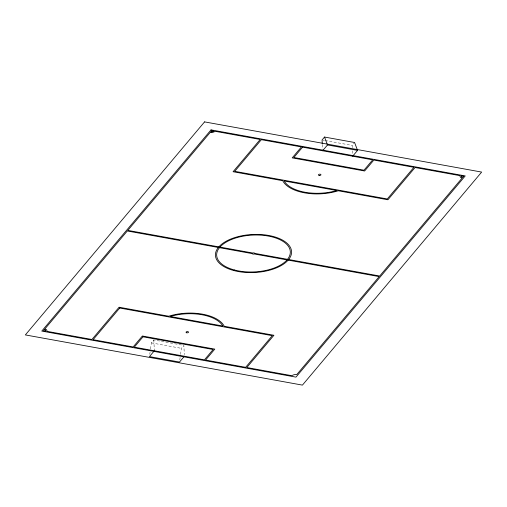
<?xml version="1.0" encoding="UTF-8"?>
<svg xmlns="http://www.w3.org/2000/svg" width="507" height="507" viewBox="0 0 507 507"><rect width="100%" height="100%" fill="white"/><g stroke="black" fill="none" stroke-linecap="round" stroke-linejoin="round"><path stroke-width="0.38" stroke-dasharray="2.54 1.9" d="M149.761 354.323L150.085 352.035M150.509 348.987L151.365 342.89L153.811 339.975L183.097 345.28M179.814 359.767L180.131 357.479M180.562 354.431L181.417 348.334L183.864 345.419L184.32 354.685M352.245 147.721L352.131 145.408L354.577 142.492M322.851 140.103L324.391 140.382M325.158 140.521L352.131 145.408M151.365 342.89L181.417 348.334M352.397 150.807L352.58 154.673M322.306 144.596L322.534 149.229M153.811 339.975L154.305 350.014"/><path stroke-width="0.76" d="M352.657 156.213L357.555 150.389L354.577 142.492L324.531 137.048L322.078 139.964L322.268 143.823M154.343 350.787L149.445 356.611L179.491 362.055L184.396 356.231M322.604 150.769L327.509 144.945L357.555 150.389M218.834 246.877L127.802 230.393L210.209 132.435A4.373 2.186 -2.8 0 0 215.082 131.294L260.205 139.469L233.074 171.721L282.735 180.714A38.114 19.057 -2.8 0 0 338.264 190.771L387.925 199.771L415.062 167.519L460.185 175.688A4.373 2.186 -2.8 0 0 462.105 178.058L379.692 276.017L288.667 259.527M219.975 247.086L252.759 253.025A1.248 0.627 -2.8 0 1 254.742 253.386L287.52 259.324M218.333 247.473L127.308 230.983L44.895 328.942A4.373 2.186 -2.8 0 1 46.815 331.312L91.938 339.481L119.075 307.229L168.736 316.229A38.114 19.057 -2.8 0 1 224.265 326.286L273.926 335.279L246.795 367.531L291.918 375.706A4.373 2.186 -2.8 0 1 296.791 374.565L379.198 276.607L288.166 260.123M219.48 247.676L252.258 253.614A1.248 0.627 -2.8 0 0 254.241 253.975L287.025 259.914M324.531 137.048L327.509 144.945M204.568 121.889L25.35 334.924L302.432 385.111L481.65 172.076L204.568 121.889M211.039 129.881L41.777 331.077L295.961 377.119L465.223 175.923L211.039 129.881M44.394 329.544L43.418 330.697L45.655 331.096A3.124 1.559 -2.8 0 0 44.394 329.544M211.685 130.679L210.716 131.833A3.124 1.559 -2.8 0 0 213.916 131.085L211.685 130.679M119.722 308.034L93.085 339.69L133.157 346.946L142.372 336.002L214.784 349.12L205.576 360.065L245.648 367.322L272.284 335.666L119.722 308.034M261.352 139.679L234.716 171.334L387.278 198.966L413.915 167.31L373.843 160.054L364.628 170.998L292.216 157.88L301.424 146.935L261.352 139.679M143.018 336.8L134.304 347.156L204.429 359.856L213.143 349.5L143.018 336.8M302.571 147.144L293.857 157.5L363.982 170.2L372.696 159.844L302.571 147.144M463.582 176.303L462.606 177.456A3.124 1.559 -2.8 0 1 461.345 175.904L463.582 176.303M336.813 190.512L284.193 180.98A36.865 18.429 -2.8 0 0 336.813 190.512M222.807 326.02L170.187 316.488A36.865 18.429 -2.8 0 1 222.807 326.02M319.106 175.365A1.248 0.627 -2.8 0 0 320.956 174.738A1.248 0.627 -2.8 0 0 319.068 174.281A1.248 0.627 -2.8 0 0 319.106 175.365M233.79 270.542A38.114 19.057 -2.8 0 0 291.569 252.492A38.114 19.057 -2.8 0 0 235.134 237.466A38.114 19.057 -2.8 0 0 233.79 270.542M234.449 269.99A36.865 18.429 -2.8 0 0 290.321 252.518A36.865 18.429 -2.8 0 0 235.723 237.992A36.865 18.429 -2.8 0 0 234.449 269.99M186.684 332.776A1.248 0.627 -2.8 0 0 188.534 332.148A1.248 0.627 -2.8 0 0 186.646 331.692A1.248 0.627 -2.8 0 0 186.684 332.776"/></g></svg>
